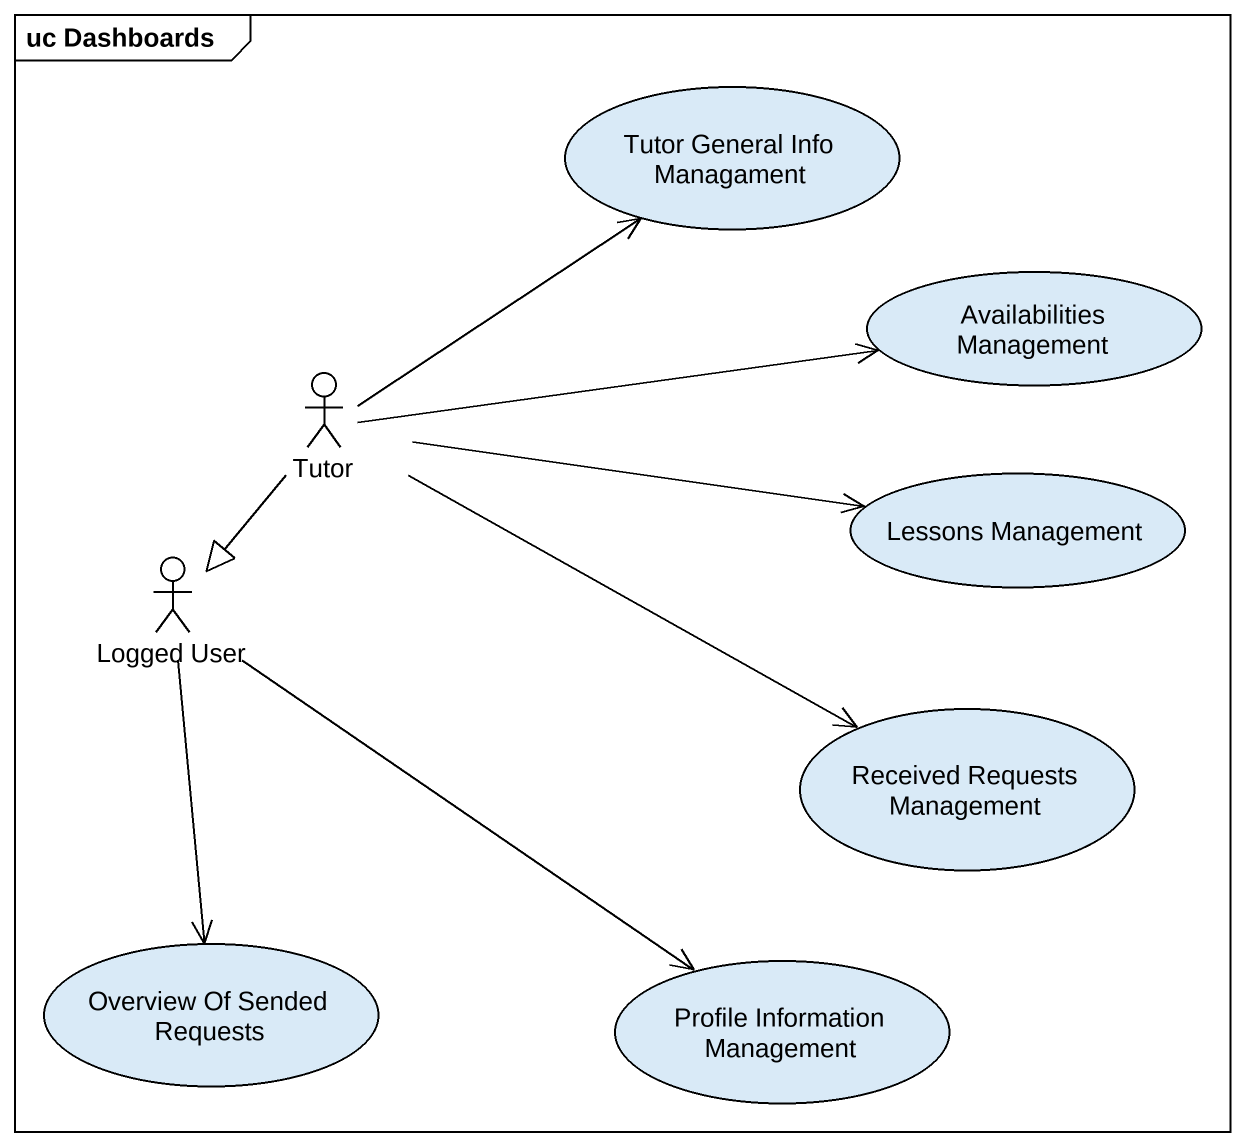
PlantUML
@startuml
mainframe uc Dashboards
usecase "Tutor General Info Managament" as Tutor_General_Info
usecase "Availabilities Management" as Availabilities_Management
actor Tutor
usecase "Lessons Management" as Lessons_Management
actor "Logged User" as Logged_User
usecase "Received Requests Management" as Received_Requests_Management
usecase "Overview Of Sended Requests" as Overview_Of_Sended_Requests
usecase "Profile Information Management" as Profile_Information
Tutor -up-> Tutor_General_Info
Tutor -right-> Availabilities_Management
Tutor -right-> Lessons_Management
Tutor --|> Logged_User
Tutor -right-> Received_Requests_Management
Logged_User --> Overview_Of_Sended_Requests
Logged_User --> Profile_Information
@enduml
